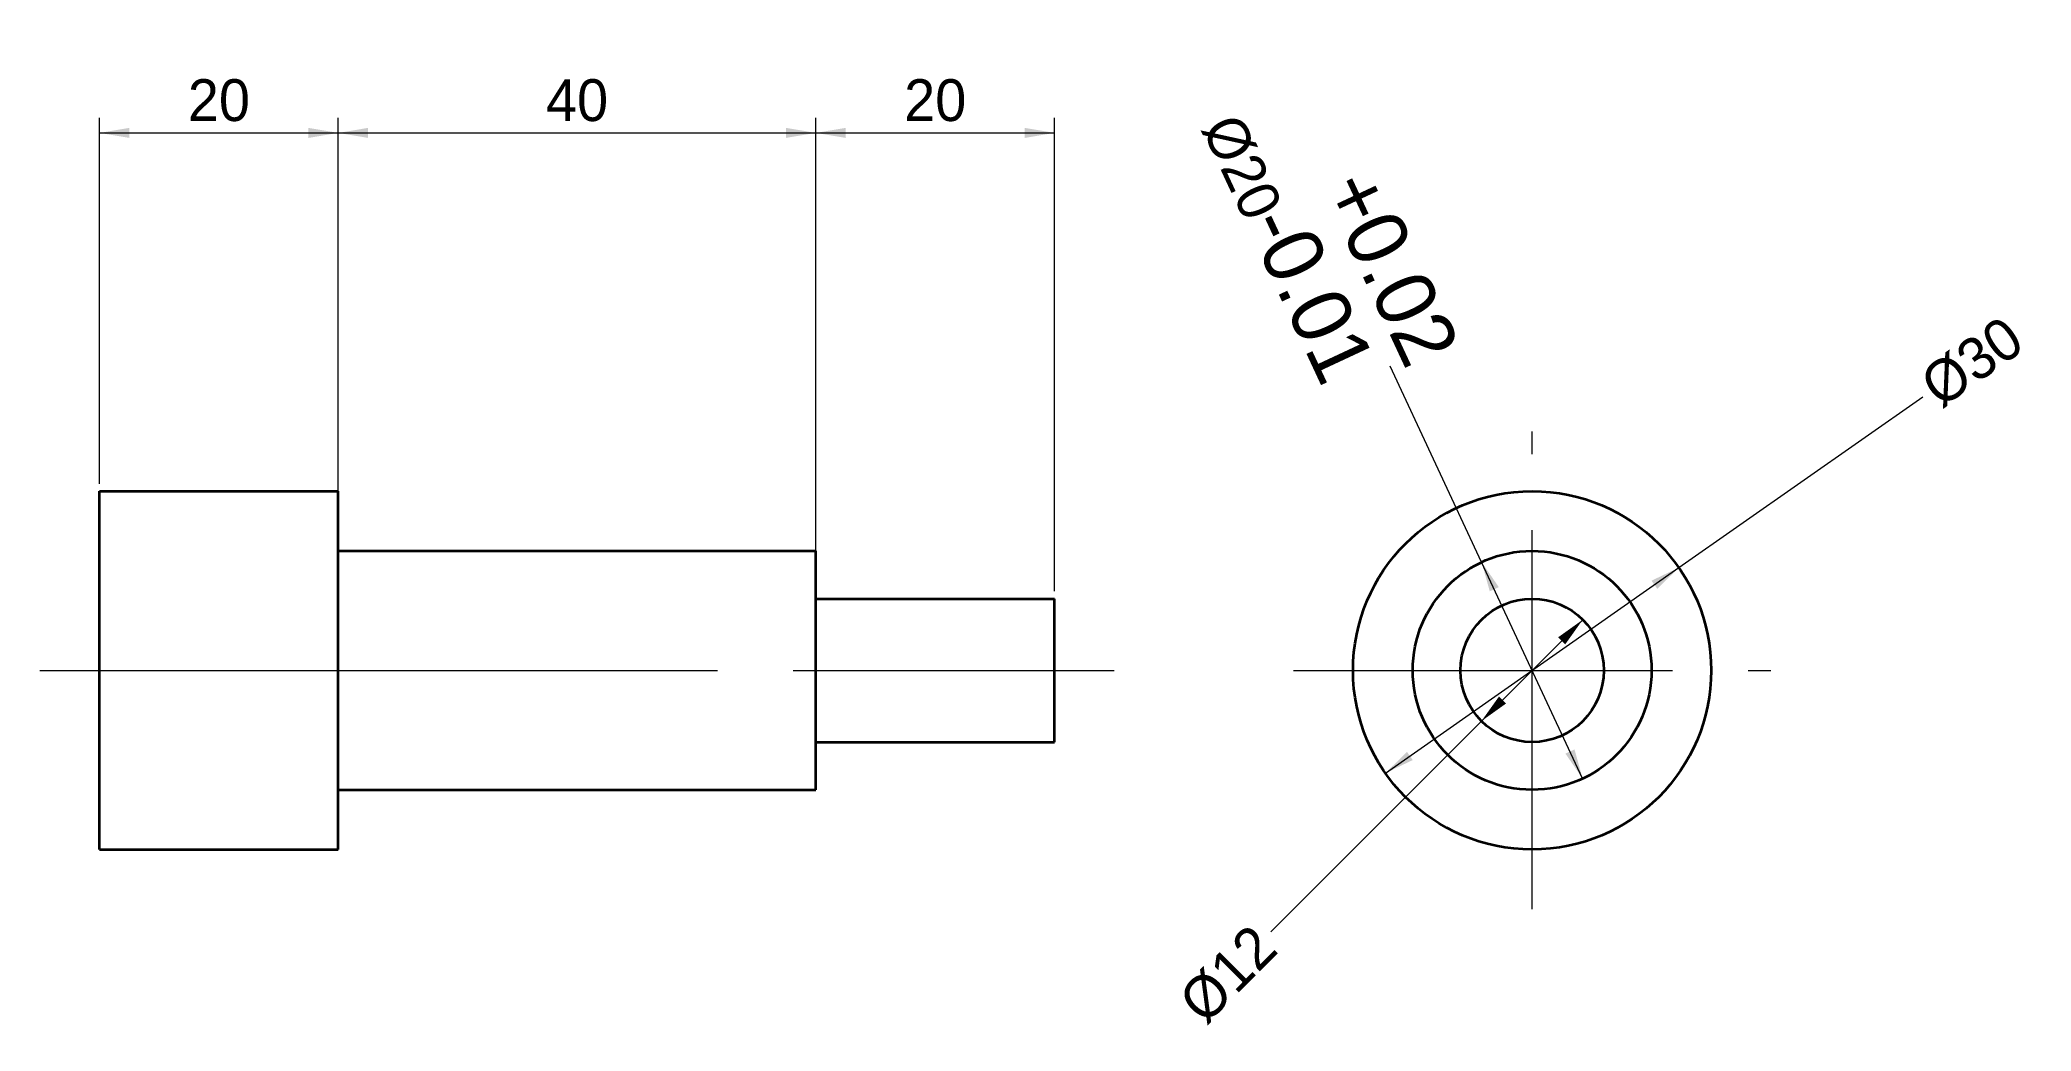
# Model space of a CAD drawing. Header units: millimetres. Extents: x -5 to 162, y -30 to 53.
import ezdxf

# ---------------------------------------------------------------- set-up
doc = ezdxf.new("R2010")
doc.units = ezdxf.units.MM
doc.linetypes.add('CENTER', pattern=[50.8, 31.75, -6.35, 6.35, -6.35])
for name, color, linetype, lineweight in [('I1_AXIS', 8, 'CENTER', 18), ('I1_BOUNDARY', 7, 'Continuous', 35), ('I1_DIAMETER', 7, 'Continuous', 18), ('I1_LENGTH', 7, 'Continuous', 18), ('I1_OUTLINE', 7, 'Continuous', 35)]:
    doc.layers.add(name, color=color, linetype=linetype, lineweight=lineweight)
doc.dimstyles.new('I1Shaft', dxfattribs={"dimtxt": 3.5, "dimasz": 2.5, "dimexe": 1.25, "dimexo": 0.625, "dimtad": 1, "dimdsep": 46, "dimtxsty": 'Standard', "dimcen": 2.5, "dimadec": 0, "dimazin": 0, "dimtfac": 1, "dimtdec": 4, "dimtmove": 0, "dimatfit": 3, "dimfxl": 1, "dimtolj": 1, "dimtzin": 0, "dimarcsym": 0})

# ---------------------------------------------------------------- blocks, each defined once
blk = doc.blocks.new('*D1')
at = {"layer": 'I1_DIAMETER', "color": 0}
for p, q in [((132.29, 8.6), (152.72, 22.91)), ((107.71, -8.6), (132.29, 8.6))]:
    blk.add_line(p, q, dxfattribs=at)
for points in [[(132.29, 8.6), (130, 7.51), (130.48, 6.83)], [(107.71, -8.6), (110, -7.51), (109.52, -6.83)]]:
    blk.add_solid(points, dxfattribs=at)
at = {"layer": 'I1_DIAMETER', "color": 0, "insert": (156.86, 25.81), "char_height": 3.5, "attachment_point": 5, "rotation": 35}
blk.add_mtext('%%c30', dxfattribs=at)
blk = doc.blocks.new('*D2')
at = {"layer": 'I1_LENGTH', "color": 0}
for p, q in [((0, 15.62), (0, 46.25)), ((20, 15.62), (20, 46.25)), ((0, 45), (20, 45))]:
    blk.add_line(p, q, dxfattribs=at)
for points in [[(0, 45), (2.5, 44.58), (2.5, 45.42)], [(20, 45), (17.5, 45.42), (17.5, 44.58)]]:
    blk.add_solid(points, dxfattribs=at)
at = {"layer": 'I1_LENGTH', "color": 0, "insert": (10, 47.72), "char_height": 3.5, "attachment_point": 5}
blk.add_mtext('20', dxfattribs=at)
blk = doc.blocks.new('*D3')
at = {"layer": 'I1_DIAMETER', "color": 0}
for p, q in [((115.77, 9.06), (108.12, 25.48)), ((124.23, -9.06), (115.77, 9.06))]:
    blk.add_line(p, q, dxfattribs=at)
for points in [[(115.77, 9.06), (116.45, 6.62), (117.21, 6.97)], [(124.23, -9.06), (123.55, -6.62), (122.79, -6.97)]]:
    blk.add_solid(points, dxfattribs=at)
at = {"layer": 'I1_DIAMETER', "color": 0, "insert": (103.1, 36.25), "char_height": 3.5, "attachment_point": 5, "rotation": 295}
blk.add_mtext('%%c20{\\H1.4286x;\\S+0.02^ -0.01;}', dxfattribs=at)
blk = doc.blocks.new('*D4')
at = {"layer": 'I1_LENGTH', "color": 0}
for p, q in [((20, 10.62), (20, 46.25)), ((60, 10.62), (60, 46.25)), ((20, 45), (60, 45))]:
    blk.add_line(p, q, dxfattribs=at)
for points in [[(20, 45), (22.5, 44.58), (22.5, 45.42)], [(60, 45), (57.5, 45.42), (57.5, 44.58)]]:
    blk.add_solid(points, dxfattribs=at)
at = {"layer": 'I1_LENGTH', "color": 0, "insert": (40, 47.72), "char_height": 3.5, "attachment_point": 5}
blk.add_mtext('40', dxfattribs=at)
blk = doc.blocks.new('*D5')
at = {"layer": 'I1_DIAMETER', "color": 0}
for p, q in [((124.24, 4.24), (115.76, -4.24)), ((115.76, -4.24), (98.12, -21.88))]:
    blk.add_line(p, q, dxfattribs=at)
for points in [[(124.24, 4.24), (122.18, 2.77), (122.77, 2.18)], [(115.76, -4.24), (117.82, -2.77), (117.23, -2.18)]]:
    blk.add_solid(points, dxfattribs=at)
at = {"layer": 'I1_DIAMETER', "color": 0, "insert": (94.54, -25.46), "char_height": 3.5, "attachment_point": 5, "rotation": 45}
blk.add_mtext('%%c12', dxfattribs=at)
blk = doc.blocks.new('*D6')
at = {"layer": 'I1_LENGTH', "color": 0}
for p, q in [((60, 6.63), (60, 46.25)), ((80, 6.63), (80, 46.25)), ((60, 45), (80, 45))]:
    blk.add_line(p, q, dxfattribs=at)
for points in [[(60, 45), (62.5, 44.58), (62.5, 45.42)], [(80, 45), (77.5, 45.42), (77.5, 44.58)]]:
    blk.add_solid(points, dxfattribs=at)
at = {"layer": 'I1_LENGTH', "color": 0, "insert": (70, 47.72), "char_height": 3.5, "attachment_point": 5}
blk.add_mtext('20', dxfattribs=at)

msp = doc.modelspace()

# ---------------------------------------------------------------- linework, layer by layer
at = {"layer": 'I1_AXIS'}
for p, q in [((120, -20), (120, 20)), ((-5, 0), (20, 0)), ((20, 0), (60, 0)), ((60, 0), (85, 0)), ((100, 0), (140, 0))]:
    msp.add_line(p, q, dxfattribs=at)
at = {"layer": 'I1_BOUNDARY'}
for p, q in [((0, -15), (0, 15)), ((20, -15), (20, 15)), ((60, -10), (60, 10)), ((80, -6), (80, 6))]:
    msp.add_line(p, q, dxfattribs=at)
for radius in [15, 10, 6]:
    msp.add_circle((120, 0), radius, dxfattribs=at)
at = {"layer": 'I1_OUTLINE'}
for p, q in [((0, 15), (20, 15)), ((20, 10), (60, 10)), ((60, 6), (80, 6)), ((60, -6), (80, -6)), ((20, -10), (60, -10)), ((0, -15), (20, -15))]:
    msp.add_line(p, q, dxfattribs=at)

# ---------------------------------------------------------------- dimensions: what is measured, and where the dimension line sits
at = {"layer": 'I1_DIAMETER'}
for p1, p2, override, picture, middle in [((124.226, -9.063), (115.774, 9.063), {"dimtol": 1, "dimtp": 0.02, "dimtm": 0.01, "dimtdec": 2}, '*D3', (103.095, 36.252)), ((107.713, -8.604), (132.287, 8.604), {"dimtol": 0}, '*D1', (156.862, 25.811)), ((124.243, 4.243), (115.757, -4.243), {"dimtol": 0}, '*D5', (94.544, -25.456))]:
    dim = msp.add_diameter_dim_2p(p1=p1, p2=p2, dimstyle='I1Shaft', override=override, dxfattribs=at)
    dim.commit()
    dim.dimension.update_dxf_attribs({"geometry": picture, "text_midpoint": middle, "dimtype": 163})
at = {"layer": 'I1_LENGTH'}
for base, p1, p2, picture, middle in [((10, 45), (0, 15), (20, 15), '*D2', (10, 47.725)), ((40, 45), (20, 10), (60, 10), '*D4', (40, 47.725)), ((70, 45), (60, 6), (80, 6), '*D6', (70, 47.725))]:
    dim = msp.add_linear_dim(base=base, p1=p1, p2=p2, dimstyle='I1Shaft', override={"dimtol": 0}, dxfattribs=at)
    dim.commit()
    dim.dimension.update_dxf_attribs({"geometry": picture, "text_midpoint": middle})

doc.saveas('drawing.dxf')
